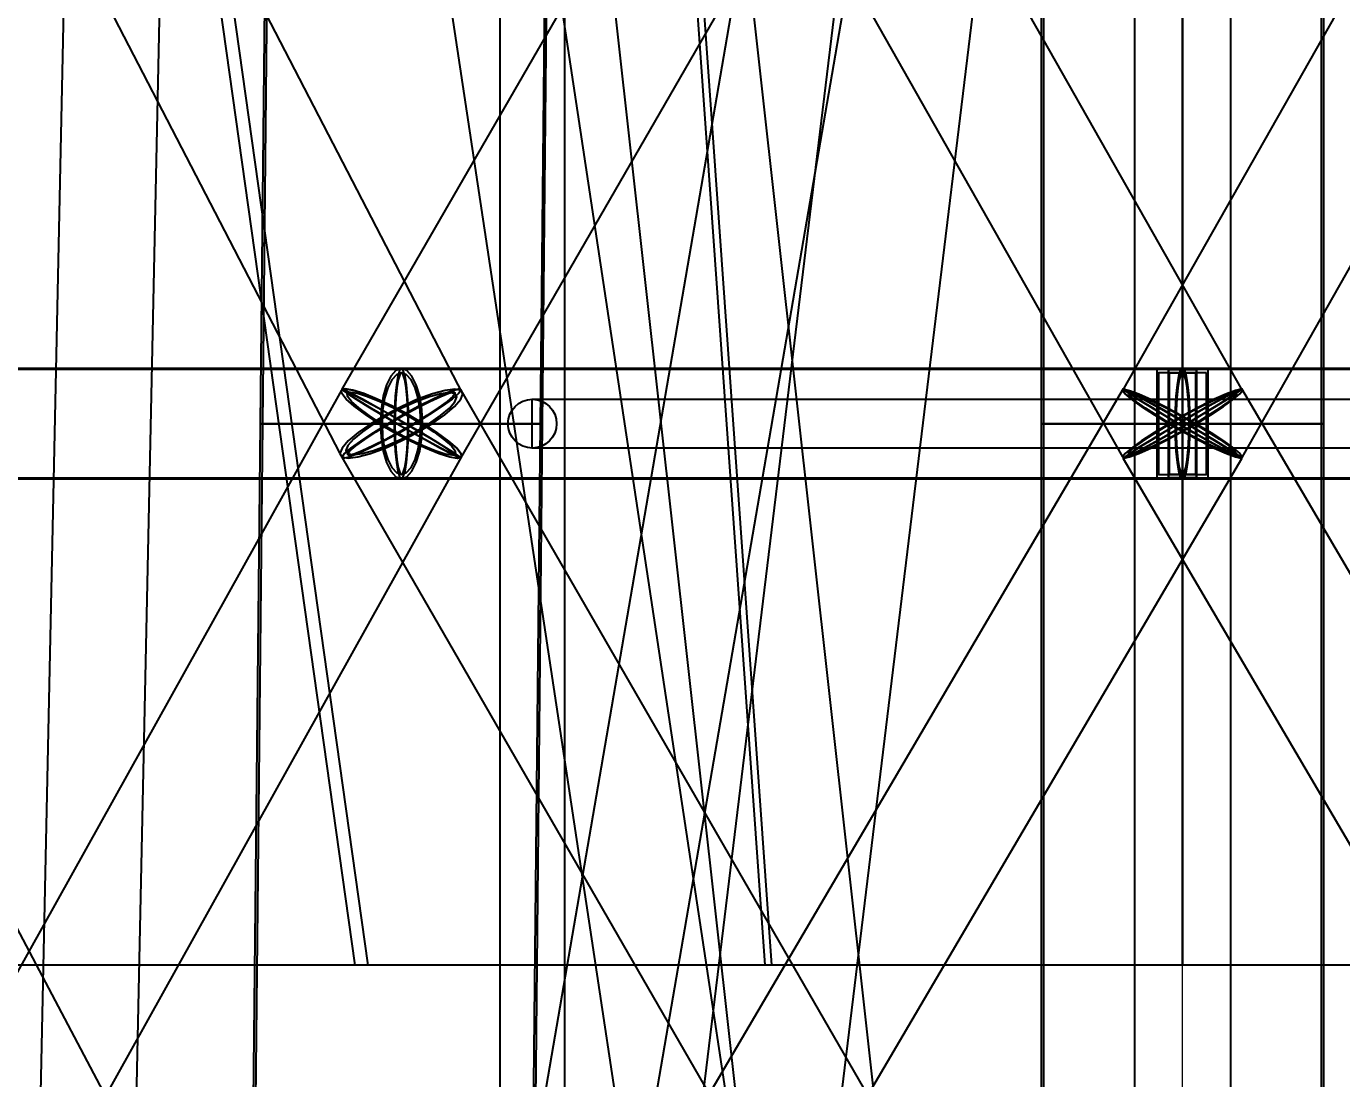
# Model space of a CAD drawing. Header units: millimetres. Extents: x -123812 to 252100, y -3000 to 639000.
# Drawn here: x -4267 to 587, y 437581 to 441468 of the extents above; entities that cross this region are included whole.
import ezdxf

# ---------------------------------------------------------------- set-up
doc = ezdxf.new("R2010")
doc.units = ezdxf.units.MM
for name, color, linetype, lineweight in [('D-BMK-AXIS', 7, 'Continuous', 13), ('D-STR-CORE', 7, 'Continuous', 25), ('D-STR-DECK', 7, 'Continuous', 25), ('D-STR-DIM', 7, 'Continuous', 13), ('D-STR-STRC', 7, 'Continuous', 25)]:
    doc.layers.add(name, color=color, linetype=linetype, lineweight=lineweight)
doc.styles.add('OpenSansCondensed-Light', font='OpenSansCondensed-Light.ttf')
doc.styles.add('TOWER_UNICODE', font='Arial Unicode.ttf')
doc.dimstyles.new('EZDXF', dxfattribs={"dimtxt": 0.25, "dimasz": 0.175, "dimexe": 0.375, "dimexo": 0.125, "dimgap": 0.1, "dimtad": 1, "dimlfac": 100, "dimzin": 12, "dimdsep": 46, "dimtxsty": 'OpenSansCondensed-Light', "dimblk": 'ARCHTICK', "dimcen": 2.5, "dimazin": 3, "dimtfac": 0.5, "dimtmove": 2, "dimatfit": 3})

# ---------------------------------------------------------------- blocks, each defined once
blk = doc.blocks.new('_ARCHTICK')
at = {"color": 0, "linetype": 'BYBLOCK', "const_width": 0.15}
blk.add_lwpolyline([(-0.5, -0.5), (0.5, 0.5)], dxfattribs=at)

msp = doc.modelspace()

# ---------------------------------------------------------------- linework, layer by layer
at = {"layer": 'D-BMK-AXIS'}
msp.add_line((0, -3000), (0, 639000), dxfattribs=at)
at = {"layer": 'D-STR-CORE'}
for points in [[(-2520, 375000), (-2280, 375000), (-2280, 452500), (-2520, 452500)], [(-2520, 375000), (-2280, 375000), (-2280, 452500), (-2520, 452500)], [(-2400, 440090), (2400, 440090), (2400, 439910), (-2400, 439910)], [(2400, 439910), (-2400, 439910), (-2400, 440090), (2400, 440090)]]:
    msp.add_lwpolyline(points, close=True, dxfattribs=at)
msp.add_circle((-2400, 440000), 90, dxfattribs=at)
at = {"layer": 'D-STR-DECK'}
for points in [[(-4515.7, 438000), (-5969.9, 445000), (-3991, 445000), (-3007.5, 438000)], [(-4515.7, 438000), (-5969.9, 445000), (-3991, 445000), (-3007.5, 438000)], [(-3054.1, 438000), (-4037.6, 445000), (-2012.7, 445000), (-1516.7, 438000)], [(-3054.1, 438000), (-4037.6, 445000), (-2012.7, 445000), (-1516.7, 438000)], [(-1540.2, 438000), (-2036.2, 445000), (0, 445000), (0, 438000)], [(-1540.2, 438000), (-2036.2, 445000), (0, 445000), (0, 438000)], [(0, 438000), (0, 445000), (2036.2, 445000), (1540.2, 438000)], [(0, 438000), (0, 445000), (2036.2, 445000), (1540.2, 438000)]]:
    msp.add_lwpolyline(points, close=True, dxfattribs=at)
at = {"layer": 'D-STR-STRC'}
for points in [[(-4104.3, 424965.7), (200.3, 449965.7), (193.4, 449970.8), (173.4, 449977.9), (141.6, 449986.5), (100.1, 449996), (51.8, 450005.8), (0, 450015.2), (-51.8, 450023.5), (-100.1, 450030.3), (-141.6, 450035), (-173.4, 450037.3), (-193.4, 450037), (-200.3, 450034.3), (-4504.8, 425034.3)], [(201, 425029.9), (-3571.2, 450029.9), (-3578.1, 450034.8), (-3598.1, 450037.2), (-3630.1, 450037.1), (-3671.7, 450034.5), (-3720.2, 450029.5), (-3772.2, 450022.6), (-3824.2, 450014), (-3872.7, 450004.6), (-3914.3, 449994.8), (-3946.2, 449985.3), (-3966.3, 449976.9), (-3973.1, 449970.1), (-201, 424970.1)], [(-2781.8, 424969.6), (252.2, 449969.6), (243.6, 449975.5), (218.4, 449983.2), (178.3, 449991.9), (126.1, 450001.3), (65.3, 450010.5), (0, 450019), (-65.3, 450026.3), (-126.1, 450031.7), (-178.3, 450035), (-218.4, 450035.9), (-243.6, 450034.3), (-252.2, 450030.4), (-3286.1, 425030.4)], [(252.4, 425028), (-2529.9, 450028), (-2538.5, 450030.6), (-2563.7, 450031.1), (-2603.8, 450029.4), (-2656.1, 450025.8), (-2717, 450020.4), (-2782.3, 450013.6), (-2847.6, 450005.9), (-2908.5, 449997.8), (-2960.8, 449989.8), (-3000.9, 449982.5), (-3026.1, 449976.5), (-3034.8, 449972), (-252.4, 424972)], [(-5699.3, 444890), (-3110, 439890), (-3102.5, 439877.3), (-3080.1, 439872.9), (-3044.2, 439877.3), (-2997.3, 439890), (-2942.7, 439910.1), (-2884, 439936.5), (-2825.2, 439967.1), (-2770.3, 440000), (-2723.1, 440032.9), (-2686.8, 440063.5), (-2663.9, 440089.9), (-2655.9, 440110), (-5245.2, 445110)], [(-219.5, 445127.1), (-3102.4, 440127.1), (-3099.2, 440122.7), (-3081.2, 440110), (-3049.7, 440089.9), (-3006.8, 440063.5), (-2955.5, 440032.9), (-2899.2, 440000), (-2841.9, 439967.1), (-2787.3, 439936.5), (-2739.3, 439910.1), (-2701, 439890), (-2675.2, 439877.3), (-2663.5, 439872.9), (219.5, 444872.9)], [(-3053.8, 444877.3), (-221.2, 439877.3), (-215.6, 439872.9), (-195.4, 439877.3), (-161.8, 439890), (-117.2, 439910.1), (-64.6, 439936.5), (-7.6, 439967.1), (49.9, 440000), (104, 440032.9), (151, 440063.5), (187.8, 440089.9), (211.7, 440110), (221.2, 440122.7), (-2611.4, 445122.7)], [(2611.4, 445122.7), (-221.2, 440122.7), (-211.7, 440110), (-187.8, 440089.9), (-151, 440063.5), (-104, 440032.9), (-49.9, 440000), (7.6, 439967.1), (64.6, 439936.5), (117.2, 439910.1), (161.8, 439890), (195.4, 439877.3), (215.6, 439872.9), (221.2, 439877.3), (3053.8, 444877.3)], [(-5569.4, 439796.8), (-2883, 439796.8), (-2862.8, 439803.7), (-2844.1, 439824), (-2828, 439856.3), (-2815.6, 439898.4), (-2807.8, 439947.4), (-2805.2, 440000), (-2807.8, 440052.6), (-2815.6, 440101.6), (-2828, 440143.7), (-2844.1, 440176), (-2862.8, 440196.3), (-2883, 440203.2), (-5569.4, 440203.2)], [(-5569.4, 439796.8), (-2883, 439796.8), (-2862.8, 439803.7), (-2844.1, 439824), (-2828, 439856.3), (-2815.6, 439898.4), (-2807.8, 439947.4), (-2805.2, 440000), (-2807.8, 440052.6), (-2815.6, 440101.6), (-2828, 440143.7), (-2844.1, 440176), (-2862.8, 440196.3), (-2883, 440203.2), (-5569.4, 440203.2)], [(2883, 440203.2), (0, 440203.2), (-6.9, 440196.3), (-13.3, 440176), (-18.8, 440143.7), (-23, 440101.6), (-25.6, 440052.6), (-26.5, 440000), (-25.6, 439947.4), (-23, 439898.4), (-18.8, 439856.3), (-13.3, 439824), (-6.9, 439803.7), (0, 439796.8), (2883, 439796.8)], [(2883, 440203.2), (0, 440203.2), (-6.9, 440196.3), (-13.3, 440176), (-18.8, 440143.7), (-23, 440101.6), (-25.6, 440052.6), (-26.5, 440000), (-25.6, 439947.4), (-23, 439898.4), (-18.8, 439856.3), (-13.3, 439824), (-6.9, 439803.7), (0, 439796.8), (2883, 439796.8)], [(-5445.3, 434875.7), (-2661.5, 439875.7), (-2662.6, 439888.5), (-2678.6, 439909), (-2708.6, 439935.6), (-2750.5, 439966.7), (-2801.4, 440000), (-2857.8, 440033.3), (-2916, 440064.4), (-2971.9, 440091), (-3021.7, 440111.5), (-3062.1, 440124.3), (-3090.3, 440128.7), (-3104.4, 440124.3), (-5888.1, 435124.3)], [(-2707, 435111.5), (-5343.2, 440111.5), (-5350.7, 440124.3), (-5373.1, 440128.7), (-5408.9, 440124.3), (-5455.6, 440111.5), (-5510.1, 440091), (-5568.6, 440064.4), (-5627.2, 440033.3), (-5681.8, 440000), (-5728.8, 439966.7), (-5765, 439935.6), (-5787.8, 439909), (-5795.7, 439888.5), (-3159.5, 434888.5)], [(-2714.8, 434871.3), (218.5, 439871.3), (215.3, 439875.7), (197.5, 439888.5), (166.2, 439909), (123.6, 439935.6), (72.6, 439966.7), (16.6, 440000), (-40.5, 440033.3), (-94.9, 440064.4), (-142.8, 440091), (-180.9, 440111.5), (-206.8, 440124.3), (-218.5, 440128.7), (-3151.8, 435128.7)], [(220.3, 435124.3), (-2662.7, 440124.3), (-2668.2, 440128.7), (-2688.4, 440124.3), (-2721.8, 440111.5), (-2766.2, 440091), (-2818.5, 440064.4), (-2875.3, 440033.3), (-2932.6, 440000), (-2986.4, 439966.7), (-3033.3, 439935.6), (-3069.9, 439909), (-3093.7, 439888.5), (-3103.2, 439875.7), (-220.3, 434875.7)], [(3151.8, 435128.7), (218.5, 440128.7), (206.8, 440124.3), (180.9, 440111.5), (142.8, 440091), (94.9, 440064.4), (40.5, 440033.3), (-16.6, 440000), (-72.6, 439966.7), (-123.6, 439935.6), (-166.2, 439909), (-197.5, 439888.5), (-215.3, 439875.7), (-218.5, 439871.3), (2714.8, 434871.3)]]:
    msp.add_lwpolyline(points, dxfattribs=at)
for points in [[(-4482.4, 425000), (-4126.8, 425000), (-3594.4, 450000), (-3950, 450000)], [(-4482.4, 425000), (-4126.8, 425000), (-3594.4, 450000), (-3950, 450000)], [(-177.8, 450000), (-177.8, 425000), (177.8, 425000), (177.8, 450000)], [(-177.8, 425000), (177.8, 425000), (177.8, 450000), (-177.8, 450000)], [(-3404.1, 440000), (-2361.8, 440000), (-2312.6, 445000), (-3352.6, 445000)], [(-3396.3, 440000), (-2369.6, 440000), (-2319.7, 445000), (-3345.5, 445000)], [(-521.2, 440000), (521.2, 440000), (520, 445000), (-520, 445000)], [(-521.2, 440000), (521.2, 440000), (520, 445000), (-520, 445000)], [(-513.4, 440000), (513.4, 440000), (512.9, 445000), (-512.9, 445000)], [(-5000.5, 439800), (94.8, 439800), (94.8, 440200), (-5000.5, 440200)], [(-4957.4, 439800), (51.8, 439800), (51.8, 440200), (-4957.4, 440200)], [(-4957.4, 439800), (51.8, 439800), (51.8, 440200), (-4957.4, 440200)], [(-2960.7, 440000), (-2958.1, 439947.4), (-2950.3, 439898.4), (-2937.9, 439856.3), (-2921.8, 439824), (-2903.1, 439803.7), (-2883, 439796.8), (-2862.8, 439803.7), (-2844.1, 439824), (-2828, 439856.3), (-2815.6, 439898.4), (-2807.8, 439947.4), (-2805.2, 440000), (-2807.8, 440052.6), (-2815.6, 440101.6), (-2828, 440143.7), (-2844.1, 440176), (-2862.8, 440196.3), (-2883, 440203.2), (-2903.1, 440196.3), (-2921.8, 440176), (-2937.9, 440143.7), (-2950.3, 440101.6), (-2958.1, 440052.6)], [(-2960.7, 440000), (-2958.1, 439947.4), (-2950.3, 439898.4), (-2937.9, 439856.3), (-2921.8, 439824), (-2903.1, 439803.7), (-2883, 439796.8), (-2862.8, 439803.7), (-2844.1, 439824), (-2828, 439856.3), (-2815.6, 439898.4), (-2807.8, 439947.4), (-2805.2, 440000), (-2807.8, 440052.6), (-2815.6, 440101.6), (-2828, 440143.7), (-2844.1, 440176), (-2862.8, 440196.3), (-2883, 440203.2), (-2903.1, 440196.3), (-2921.8, 440176), (-2937.9, 440143.7), (-2950.3, 440101.6), (-2958.1, 440052.6)], [(-2909.5, 440000), (-2908.6, 439947.4), (-2905.9, 439898.4), (-2901.7, 439856.3), (-2896.2, 439824), (-2889.8, 439803.7), (-2883, 439796.8), (0, 439796.8), (6.9, 439803.7), (13.3, 439824), (18.8, 439856.3), (23, 439898.4), (25.6, 439947.4), (26.5, 440000), (25.6, 440052.6), (23, 440101.6), (18.8, 440143.7), (13.3, 440176), (6.9, 440196.3), (0, 440203.2), (-2883, 440203.2), (-2889.8, 440196.3), (-2896.2, 440176), (-2901.7, 440143.7), (-2905.9, 440101.6), (-2908.6, 440052.6)], [(-2909.5, 440000), (-2908.6, 439947.4), (-2905.9, 439898.4), (-2901.7, 439856.3), (-2896.2, 439824), (-2889.8, 439803.7), (-2883, 439796.8), (-2876.1, 439803.7), (-2869.7, 439824), (-2864.2, 439856.3), (-2860, 439898.4), (-2857.3, 439947.4), (-2856.4, 440000), (-2857.3, 440052.6), (-2860, 440101.6), (-2864.2, 440143.7), (-2869.7, 440176), (-2876.1, 440196.3), (-2883, 440203.2), (-2889.8, 440196.3), (-2896.2, 440176), (-2901.7, 440143.7), (-2905.9, 440101.6), (-2908.6, 440052.6)], [(-2909.5, 440000), (-2908.6, 439947.4), (-2905.9, 439898.4), (-2901.7, 439856.3), (-2896.2, 439824), (-2889.8, 439803.7), (-2883, 439796.8), (0, 439796.8), (6.9, 439803.7), (13.3, 439824), (18.8, 439856.3), (23, 439898.4), (25.6, 439947.4), (26.5, 440000), (25.6, 440052.6), (23, 440101.6), (18.8, 440143.7), (13.3, 440176), (6.9, 440196.3), (0, 440203.2), (-2883, 440203.2), (-2889.8, 440196.3), (-2896.2, 440176), (-2901.7, 440143.7), (-2905.9, 440101.6), (-2908.6, 440052.6)], [(-2909.5, 440000), (-2908.6, 439947.4), (-2905.9, 439898.4), (-2901.7, 439856.3), (-2896.2, 439824), (-2889.8, 439803.7), (-2883, 439796.8), (-2876.1, 439803.7), (-2869.7, 439824), (-2864.2, 439856.3), (-2860, 439898.4), (-2857.3, 439947.4), (-2856.4, 440000), (-2857.3, 440052.6), (-2860, 440101.6), (-2864.2, 440143.7), (-2869.7, 440176), (-2876.1, 440196.3), (-2883, 440203.2), (-2889.8, 440196.3), (-2896.2, 440176), (-2901.7, 440143.7), (-2905.9, 440101.6), (-2908.6, 440052.6)], [(94.8, 440200), (-94.8, 440200), (-94.8, 439800), (94.8, 439800)], [(51.8, 440200), (-51.8, 440200), (-51.8, 439800), (51.8, 439800)], [(51.8, 440200), (-51.8, 440200), (-51.8, 439800), (51.8, 439800)], [(-51.8, 439800), (4957.4, 439800), (4957.4, 440200), (-51.8, 440200)], [(-51.8, 440200), (51.8, 440200), (51.8, 439800), (-51.8, 439800)], [(-51.8, 439800), (4957.4, 439800), (4957.4, 440200), (-51.8, 440200)], [(-51.8, 440200), (51.8, 440200), (51.8, 439800), (-51.8, 439800)], [(-26.5, 440000), (-25.6, 439947.4), (-23, 439898.4), (-18.8, 439856.3), (-13.3, 439824), (-6.9, 439803.7), (0, 439796.8), (6.9, 439803.7), (13.3, 439824), (18.8, 439856.3), (23, 439898.4), (25.6, 439947.4), (26.5, 440000), (25.6, 440052.6), (23, 440101.6), (18.8, 440143.7), (13.3, 440176), (6.9, 440196.3), (0, 440203.2), (-6.9, 440196.3), (-13.3, 440176), (-18.8, 440143.7), (-23, 440101.6), (-25.6, 440052.6)], [(-26.5, 440000), (-25.6, 439947.4), (-23, 439898.4), (-18.8, 439856.3), (-13.3, 439824), (-6.9, 439803.7), (0, 439796.8), (6.9, 439803.7), (13.3, 439824), (18.8, 439856.3), (23, 439898.4), (25.6, 439947.4), (26.5, 440000), (25.6, 440052.6), (23, 440101.6), (18.8, 440143.7), (13.3, 440176), (6.9, 440196.3), (0, 440203.2), (-6.9, 440196.3), (-13.3, 440176), (-18.8, 440143.7), (-23, 440101.6), (-25.6, 440052.6)], [(26.5, 440000), (25.6, 439947.4), (23, 439898.4), (18.8, 439856.3), (13.3, 439824), (6.9, 439803.7), (0, 439796.8), (-6.9, 439803.7), (-13.3, 439824), (-18.8, 439856.3), (-23, 439898.4), (-25.6, 439947.4), (-26.5, 440000), (-25.6, 440052.6), (-23, 440101.6), (-18.8, 440143.7), (-13.3, 440176), (-6.9, 440196.3), (0, 440203.2), (6.9, 440196.3), (13.3, 440176), (18.8, 440143.7), (23, 440101.6), (25.6, 440052.6)], [(26.5, 440000), (25.6, 439947.4), (23, 439898.4), (18.8, 439856.3), (13.3, 439824), (6.9, 439803.7), (0, 439796.8), (-6.9, 439803.7), (-13.3, 439824), (-18.8, 439856.3), (-23, 439898.4), (-25.6, 439947.4), (-26.5, 440000), (-25.6, 440052.6), (-23, 440101.6), (-18.8, 440143.7), (-13.3, 440176), (-6.9, 440196.3), (0, 440203.2), (6.9, 440196.3), (13.3, 440176), (18.8, 440143.7), (23, 440101.6), (25.6, 440052.6)], [(-2954.6, 440000), (-2952.2, 439951.5), (-2945, 439906.4), (-2933.6, 439867.6), (-2918.8, 439837.9), (-2901.5, 439819.2), (-2883, 439812.8), (-2864.4, 439819.2), (-2847.1, 439837.9), (-2832.3, 439867.6), (-2820.9, 439906.4), (-2813.8, 439951.5), (-2811.3, 440000), (-2813.8, 440048.5), (-2820.9, 440093.6), (-2832.3, 440132.4), (-2847.1, 440162.1), (-2864.4, 440180.8), (-2883, 440187.2), (-2901.5, 440180.8), (-2918.8, 440162.1), (-2933.6, 440132.4), (-2945, 440093.6), (-2952.2, 440048.5)], [(-2954.6, 440000), (-2952.2, 439951.5), (-2945, 439906.4), (-2933.6, 439867.6), (-2918.8, 439837.9), (-2901.5, 439819.2), (-2883, 439812.8), (-2864.4, 439819.2), (-2847.1, 439837.9), (-2832.3, 439867.6), (-2820.9, 439906.4), (-2813.8, 439951.5), (-2811.3, 440000), (-2813.8, 440048.5), (-2820.9, 440093.6), (-2832.3, 440132.4), (-2847.1, 440162.1), (-2864.4, 440180.8), (-2883, 440187.2), (-2901.5, 440180.8), (-2918.8, 440162.1), (-2933.6, 440132.4), (-2945, 440093.6), (-2952.2, 440048.5)], [(-2907.4, 440000), (-2906.6, 439951.5), (-2904.1, 439906.4), (-2900.2, 439867.6), (-2895.2, 439837.9), (-2889.3, 439819.2), (-2883, 439812.8), (-2876.6, 439819.2), (-2870.7, 439837.9), (-2865.7, 439867.6), (-2861.8, 439906.4), (-2859.4, 439951.5), (-2858.5, 440000), (-2859.4, 440048.5), (-2861.8, 440093.6), (-2865.7, 440132.4), (-2870.7, 440162.1), (-2876.6, 440180.8), (-2883, 440187.2), (-2889.3, 440180.8), (-2895.2, 440162.1), (-2900.2, 440132.4), (-2904.1, 440093.6), (-2906.6, 440048.5)], [(-2907.4, 440000), (-2906.6, 439951.5), (-2904.1, 439906.4), (-2900.2, 439867.6), (-2895.2, 439837.9), (-2889.3, 439819.2), (-2883, 439812.8), (-2876.6, 439819.2), (-2870.7, 439837.9), (-2865.7, 439867.6), (-2861.8, 439906.4), (-2859.4, 439951.5), (-2858.5, 440000), (-2859.4, 440048.5), (-2861.8, 440093.6), (-2865.7, 440132.4), (-2870.7, 440162.1), (-2876.6, 440180.8), (-2883, 440187.2), (-2889.3, 440180.8), (-2895.2, 440162.1), (-2900.2, 440132.4), (-2904.1, 440093.6), (-2906.6, 440048.5)], [(89.1, 440188), (-89.1, 440188), (-89.1, 439812), (89.1, 439812)], [(48.7, 440188), (-48.7, 440188), (-48.7, 439812), (48.7, 439812)], [(48.7, 440188), (-48.7, 440188), (-48.7, 439812), (48.7, 439812)], [(-48.7, 440188), (48.7, 440188), (48.7, 439812), (-48.7, 439812)], [(-48.7, 440188), (48.7, 440188), (48.7, 439812), (-48.7, 439812)], [(-24.4, 440000), (-23.6, 439951.5), (-21.2, 439906.4), (-17.3, 439867.6), (-12.2, 439837.9), (-6.3, 439819.2), (0, 439812.8), (6.3, 439819.2), (12.2, 439837.9), (17.3, 439867.6), (21.2, 439906.4), (23.6, 439951.5), (24.4, 440000), (23.6, 440048.5), (21.2, 440093.6), (17.3, 440132.4), (12.2, 440162.1), (6.3, 440180.8), (0, 440187.2), (-6.3, 440180.8), (-12.2, 440162.1), (-17.3, 440132.4), (-21.2, 440093.6), (-23.6, 440048.5)], [(-24.4, 440000), (-23.6, 439951.5), (-21.2, 439906.4), (-17.3, 439867.6), (-12.2, 439837.9), (-6.3, 439819.2), (0, 439812.8), (6.3, 439819.2), (12.2, 439837.9), (17.3, 439867.6), (21.2, 439906.4), (23.6, 439951.5), (24.4, 440000), (23.6, 440048.5), (21.2, 440093.6), (17.3, 440132.4), (12.2, 440162.1), (6.3, 440180.8), (0, 440187.2), (-6.3, 440180.8), (-12.2, 440162.1), (-17.3, 440132.4), (-21.2, 440093.6), (-23.6, 440048.5)], [(24.4, 440000), (23.6, 439951.5), (21.2, 439906.4), (17.3, 439867.6), (12.2, 439837.9), (6.3, 439819.2), (0, 439812.8), (-6.3, 439819.2), (-12.2, 439837.9), (-17.3, 439867.6), (-21.2, 439906.4), (-23.6, 439951.5), (-24.4, 440000), (-23.6, 440048.5), (-21.2, 440093.6), (-17.3, 440132.4), (-12.2, 440162.1), (-6.3, 440180.8), (0, 440187.2), (6.3, 440180.8), (12.2, 440162.1), (17.3, 440132.4), (21.2, 440093.6), (23.6, 440048.5)], [(24.4, 440000), (23.6, 439951.5), (21.2, 439906.4), (17.3, 439867.6), (12.2, 439837.9), (6.3, 439819.2), (0, 439812.8), (-6.3, 439819.2), (-12.2, 439837.9), (-17.3, 439867.6), (-21.2, 439906.4), (-23.6, 439951.5), (-24.4, 440000), (-23.6, 440048.5), (-21.2, 440093.6), (-17.3, 440132.4), (-12.2, 440162.1), (-6.3, 440180.8), (0, 440187.2), (6.3, 440180.8), (12.2, 440162.1), (17.3, 440132.4), (21.2, 440093.6), (23.6, 440048.5)], [(-2995.6, 440000), (-3042.8, 439967.1), (-3079.1, 439936.5), (-3102, 439910.1), (-3110, 439890), (-3102.5, 439877.3), (-3080.1, 439872.9), (-3044.2, 439877.3), (-2997.3, 439890), (-2942.7, 439910.1), (-2884, 439936.5), (-2825.2, 439967.1), (-2770.3, 440000), (-2723.1, 440032.9), (-2686.8, 440063.5), (-2663.9, 440089.9), (-2655.9, 440110), (-2663.4, 440122.7), (-2685.8, 440127.1), (-2721.7, 440122.7), (-2768.6, 440110), (-2823.2, 440089.9), (-2882, 440063.5), (-2940.7, 440032.9)], [(-2801.4, 440000), (-2750.5, 439966.7), (-2708.6, 439935.6), (-2678.6, 439909), (-2662.6, 439888.5), (-2661.5, 439875.7), (-2675.6, 439871.3), (-2703.8, 439875.7), (-2744.2, 439888.5), (-2794, 439909), (-2849.9, 439935.6), (-2908.1, 439966.7), (-2964.6, 440000), (-3015.4, 440033.3), (-3057.3, 440064.4), (-3087.3, 440091), (-3103.3, 440111.5), (-3104.4, 440124.3), (-3090.3, 440128.7), (-3062.1, 440124.3), (-3021.7, 440111.5), (-2971.9, 440091), (-2916, 440064.4), (-2857.8, 440033.3)], [(-2833.4, 440000), (-2890.6, 439966.7), (-2947.4, 439935.6), (-2999.7, 439909), (-3044.1, 439888.5), (-3077.6, 439875.7), (-3097.7, 439871.3), (-3103.2, 439875.7), (-3093.7, 439888.5), (-3069.9, 439909), (-3033.3, 439935.6), (-2986.4, 439966.7), (-2932.6, 440000), (-2875.3, 440033.3), (-2818.5, 440064.4), (-2766.2, 440091), (-2721.8, 440111.5), (-2688.4, 440124.3), (-2668.2, 440128.7), (-2662.7, 440124.3), (-2672.2, 440111.5), (-2696, 440091), (-2732.6, 440064.4), (-2779.5, 440033.3)], [(-2899.2, 440000), (-2841.9, 439967.1), (-2787.3, 439936.5), (-2739.3, 439910.1), (-2701, 439890), (-2675.2, 439877.3), (-2663.5, 439872.9), (-2666.7, 439877.3), (-2684.7, 439890), (-2716.3, 439910.1), (-2759.1, 439936.5), (-2810.4, 439967.1), (-2866.7, 440000), (-2924, 440032.9), (-2978.6, 440063.5), (-3026.6, 440089.9), (-3064.9, 440110), (-3090.7, 440122.7), (-3102.4, 440127.1), (-3099.2, 440122.7), (-3081.2, 440110), (-3049.7, 440089.9), (-3006.8, 440063.5), (-2955.5, 440032.9)], [(-2984.5, 440000), (-3027.1, 439970.3), (-3059.8, 439942.7), (-3080.4, 439919), (-3087.6, 439900.8), (-3080.9, 439889.3), (-3060.7, 439885.4), (-3028.3, 439889.3), (-2986.1, 439900.8), (-2936.8, 439919), (-2883.9, 439942.7), (-2830.9, 439970.3), (-2781.4, 440000), (-2738.9, 440029.7), (-2706.1, 440057.3), (-2685.5, 440081), (-2678.3, 440099.2), (-2685, 440110.7), (-2705.2, 440114.6), (-2737.6, 440110.7), (-2779.8, 440099.2), (-2829.1, 440081), (-2882, 440057.3), (-2935.1, 440029.7)], [(-2809.4, 440000), (-2763.5, 439970), (-2725.8, 439942), (-2698.7, 439917.9), (-2684.3, 439899.5), (-2683.3, 439887.9), (-2696, 439883.9), (-2721.4, 439887.9), (-2757.8, 439899.5), (-2802.8, 439917.9), (-2853.2, 439942), (-2905.6, 439970), (-2956.5, 440000), (-3002.4, 440030), (-3040.1, 440058), (-3067.2, 440082.1), (-3081.6, 440100.5), (-3082.6, 440112.1), (-3069.9, 440116.1), (-3044.5, 440112.1), (-3008.1, 440100.5), (-2963.1, 440082.1), (-2912.7, 440058), (-2860.3, 440030)], [(-2838.2, 440000), (-2889.9, 439970), (-2941, 439942), (-2988.2, 439917.9), (-3028.3, 439899.5), (-3058.4, 439887.9), (-3076.6, 439883.9), (-3081.5, 439887.9), (-3073, 439899.5), (-3051.5, 439917.9), (-3018.5, 439942), (-2976.3, 439970), (-2927.7, 440000), (-2876, 440030), (-2824.9, 440058), (-2777.7, 440082.1), (-2737.6, 440100.5), (-2707.5, 440112.1), (-2689.3, 440116.1), (-2684.4, 440112.1), (-2692.9, 440100.5), (-2714.4, 440082.1), (-2747.4, 440058), (-2789.7, 440030)], [(-2897.6, 440000), (-2845.9, 439970.3), (-2796.7, 439942.7), (-2753.4, 439919), (-2718.9, 439900.8), (-2695.6, 439889.3), (-2685.1, 439885.4), (-2688, 439889.3), (-2704.3, 439900.8), (-2732.7, 439919), (-2771.3, 439942.7), (-2817.6, 439970.3), (-2868.3, 440000), (-2920, 440029.7), (-2969.2, 440057.3), (-3012.5, 440081), (-3047, 440099.2), (-3070.3, 440110.7), (-3080.8, 440114.6), (-3077.9, 440110.7), (-3061.7, 440099.2), (-3033.3, 440081), (-2994.6, 440057.3), (-2948.3, 440029.7)], [(-49.9, 440000), (-104, 439967.1), (-151, 439936.5), (-187.8, 439910.1), (-211.7, 439890), (-221.2, 439877.3), (-215.6, 439872.9), (-195.4, 439877.3), (-161.8, 439890), (-117.2, 439910.1), (-64.6, 439936.5), (-7.6, 439967.1), (49.9, 440000), (104, 440032.9), (151, 440063.5), (187.8, 440089.9), (211.7, 440110), (221.2, 440122.7), (215.6, 440127.1), (195.4, 440122.7), (161.8, 440110), (117.2, 440089.9), (64.6, 440063.5), (7.6, 440032.9)], [(49.9, 440000), (104, 439967.1), (151, 439936.5), (187.8, 439910.1), (211.7, 439890), (221.2, 439877.3), (215.6, 439872.9), (195.4, 439877.3), (161.8, 439890), (117.2, 439910.1), (64.6, 439936.5), (7.6, 439967.1), (-49.9, 440000), (-104, 440032.9), (-151, 440063.5), (-187.8, 440089.9), (-211.7, 440110), (-221.2, 440122.7), (-215.6, 440127.1), (-195.4, 440122.7), (-161.8, 440110), (-117.2, 440089.9), (-64.6, 440063.5), (-7.6, 440032.9)], [(16.6, 440000), (72.6, 439966.7), (123.6, 439935.6), (166.2, 439909), (197.5, 439888.5), (215.3, 439875.7), (218.5, 439871.3), (206.8, 439875.7), (180.9, 439888.5), (142.8, 439909), (94.9, 439935.6), (40.5, 439966.7), (-16.6, 440000), (-72.6, 440033.3), (-123.6, 440064.4), (-166.2, 440091), (-197.5, 440111.5), (-215.3, 440124.3), (-218.5, 440128.7), (-206.8, 440124.3), (-180.9, 440111.5), (-142.8, 440091), (-94.9, 440064.4), (-40.5, 440033.3)], [(-16.6, 440000), (-72.6, 439966.7), (-123.6, 439935.6), (-166.2, 439909), (-197.5, 439888.5), (-215.3, 439875.7), (-218.5, 439871.3), (-206.8, 439875.7), (-180.9, 439888.5), (-142.8, 439909), (-94.9, 439935.6), (-40.5, 439966.7), (16.6, 440000), (72.6, 440033.3), (123.6, 440064.4), (166.2, 440091), (197.5, 440111.5), (215.3, 440124.3), (218.5, 440128.7), (206.8, 440124.3), (180.9, 440111.5), (142.8, 440091), (94.9, 440064.4), (40.5, 440033.3)], [(-45, 440000), (-93.8, 439970.3), (-136.2, 439942.7), (-169.3, 439919), (-190.9, 439900.8), (-199.4, 439889.3), (-194.4, 439885.4), (-176.2, 439889.3), (-145.9, 439900.8), (-105.7, 439919), (-58.3, 439942.7), (-6.9, 439970.3), (45, 440000), (93.8, 440029.7), (136.2, 440057.3), (169.3, 440081), (190.9, 440099.2), (199.4, 440110.7), (194.4, 440114.6), (176.2, 440110.7), (145.9, 440099.2), (105.7, 440081), (58.3, 440057.3), (6.9, 440029.7)], [(45, 440000), (93.8, 439970.3), (136.2, 439942.7), (169.3, 439919), (190.9, 439900.8), (199.4, 439889.3), (194.4, 439885.4), (176.2, 439889.3), (145.9, 439900.8), (105.7, 439919), (58.3, 439942.7), (6.9, 439970.3), (-45, 440000), (-93.8, 440029.7), (-136.2, 440057.3), (-169.3, 440081), (-190.9, 440099.2), (-199.4, 440110.7), (-194.4, 440114.6), (-176.2, 440110.7), (-145.9, 440099.2), (-105.7, 440081), (-58.3, 440057.3), (-6.9, 440029.7)], [(14.9, 440000), (65.4, 439970), (111.4, 439942), (149.9, 439917.9), (178.1, 439899.5), (194.1, 439887.9), (197, 439883.9), (186.4, 439887.9), (163.1, 439899.5), (128.7, 439917.9), (85.6, 439942), (36.6, 439970), (-14.9, 440000), (-65.4, 440030), (-111.4, 440058), (-149.9, 440082.1), (-178.1, 440100.5), (-194.1, 440112.1), (-197, 440116.1), (-186.4, 440112.1), (-163.1, 440100.5), (-128.7, 440082.1), (-85.6, 440058), (-36.6, 440030)], [(-14.9, 440000), (-65.4, 439970), (-111.4, 439942), (-149.9, 439917.9), (-178.1, 439899.5), (-194.1, 439887.9), (-197, 439883.9), (-186.4, 439887.9), (-163.1, 439899.5), (-128.7, 439917.9), (-85.6, 439942), (-36.6, 439970), (14.9, 440000), (65.4, 440030), (111.4, 440058), (149.9, 440082.1), (178.1, 440100.5), (194.1, 440112.1), (197, 440116.1), (186.4, 440112.1), (163.1, 440100.5), (128.7, 440082.1), (85.6, 440058), (36.6, 440030)], [(-3455.6, 435000), (-2411, 435000), (-2361.8, 440000), (-3404.1, 440000)], [(-3447.1, 435000), (-2419.5, 435000), (-2369.6, 440000), (-3396.3, 440000)], [(-2361.8, 440000), (-2379.6, 440000), (-2431.6, 440000), (-2514.4, 440000), (-2622.4, 440000), (-2748.1, 440000), (-2883, 440000), (-3017.8, 440000), (-3143.5, 440000), (-3251.5, 440000), (-3334.3, 440000), (-3386.4, 440000), (-3404.1, 440000), (-3386.4, 440000), (-3334.3, 440000), (-3251.5, 440000), (-3143.5, 440000), (-3017.8, 440000), (-2883, 440000), (-2748.1, 440000), (-2622.4, 440000), (-2514.4, 440000), (-2431.6, 440000), (-2379.6, 440000)], [(-2361.8, 440000), (-2379.6, 440000), (-2431.6, 440000), (-2514.4, 440000), (-2622.4, 440000), (-2748.1, 440000), (-2883, 440000), (-3017.8, 440000), (-3143.5, 440000), (-3251.5, 440000), (-3334.3, 440000), (-3386.4, 440000), (-3404.1, 440000), (-3386.4, 440000), (-3334.3, 440000), (-3251.5, 440000), (-3143.5, 440000), (-3017.8, 440000), (-2883, 440000), (-2748.1, 440000), (-2622.4, 440000), (-2514.4, 440000), (-2431.6, 440000), (-2379.6, 440000)], [(-2369.6, 440000), (-2387.1, 440000), (-2438.4, 440000), (-2520, 440000), (-2626.3, 440000), (-2750.1, 440000), (-2883, 440000), (-3015.8, 440000), (-3139.6, 440000), (-3246, 440000), (-3327.5, 440000), (-3378.8, 440000), (-3396.3, 440000), (-3378.8, 440000), (-3327.5, 440000), (-3246, 440000), (-3139.6, 440000), (-3015.8, 440000), (-2883, 440000), (-2750.1, 440000), (-2626.3, 440000), (-2520, 440000), (-2438.4, 440000), (-2387.1, 440000)], [(-2426.4, 440000), (-2441.9, 440000), (-2487.6, 440000), (-2560.1, 440000), (-2654.7, 440000), (-2764.8, 440000), (-2883, 440000), (-3001.1, 440000), (-3111.2, 440000), (-3205.8, 440000), (-3278.4, 440000), (-3324, 440000), (-3339.5, 440000), (-3324, 440000), (-3278.4, 440000), (-3205.8, 440000), (-3111.2, 440000), (-3001.1, 440000), (-2883, 440000), (-2764.8, 440000), (-2654.7, 440000), (-2560.1, 440000), (-2487.6, 440000), (-2441.9, 440000)], [(-2426.4, 440000), (-2441.9, 440000), (-2487.6, 440000), (-2560.1, 440000), (-2654.7, 440000), (-2764.8, 440000), (-2883, 440000), (-3001.1, 440000), (-3111.2, 440000), (-3205.8, 440000), (-3278.4, 440000), (-3324, 440000), (-3339.5, 440000), (-3324, 440000), (-3278.4, 440000), (-3205.8, 440000), (-3111.2, 440000), (-3001.1, 440000), (-2883, 440000), (-2764.8, 440000), (-2654.7, 440000), (-2560.1, 440000), (-2487.6, 440000), (-2441.9, 440000)], [(-522.3, 435000), (522.3, 435000), (521.2, 440000), (-521.2, 440000)], [(-522.3, 435000), (522.3, 435000), (521.2, 440000), (-521.2, 440000)], [(521.2, 440000), (503.4, 440000), (451.3, 440000), (368.5, 440000), (260.6, 440000), (134.9, 440000), (0, 440000), (-134.9, 440000), (-260.6, 440000), (-368.5, 440000), (-451.3, 440000), (-503.4, 440000), (-521.2, 440000), (-503.4, 440000), (-451.3, 440000), (-368.5, 440000), (-260.6, 440000), (-134.9, 440000), (0, 440000), (134.9, 440000), (260.6, 440000), (368.5, 440000), (451.3, 440000), (503.4, 440000)], [(521.2, 440000), (503.4, 440000), (451.3, 440000), (368.5, 440000), (260.6, 440000), (134.9, 440000), (0, 440000), (-134.9, 440000), (-260.6, 440000), (-368.5, 440000), (-451.3, 440000), (-503.4, 440000), (-521.2, 440000), (-503.4, 440000), (-451.3, 440000), (-368.5, 440000), (-260.6, 440000), (-134.9, 440000), (0, 440000), (134.9, 440000), (260.6, 440000), (368.5, 440000), (451.3, 440000), (503.4, 440000)], [(521.2, 440000), (503.4, 440000), (451.3, 440000), (368.5, 440000), (260.6, 440000), (134.9, 440000), (0, 440000), (-134.9, 440000), (-260.6, 440000), (-368.5, 440000), (-451.3, 440000), (-503.4, 440000), (-521.2, 440000), (-503.4, 440000), (-451.3, 440000), (-368.5, 440000), (-260.6, 440000), (-134.9, 440000), (0, 440000), (134.9, 440000), (260.6, 440000), (368.5, 440000), (451.3, 440000), (503.4, 440000)], [(521.2, 440000), (503.4, 440000), (451.3, 440000), (368.5, 440000), (260.6, 440000), (134.9, 440000), (0, 440000), (-134.9, 440000), (-260.6, 440000), (-368.5, 440000), (-451.3, 440000), (-503.4, 440000), (-521.2, 440000), (-503.4, 440000), (-451.3, 440000), (-368.5, 440000), (-260.6, 440000), (-134.9, 440000), (0, 440000), (134.9, 440000), (260.6, 440000), (368.5, 440000), (451.3, 440000), (503.4, 440000)], [(-513.8, 435000), (513.8, 435000), (513.4, 440000), (-513.4, 440000)], [(513.4, 440000), (495.9, 440000), (444.6, 440000), (363, 440000), (256.7, 440000), (132.9, 440000), (0, 440000), (-132.9, 440000), (-256.7, 440000), (-363, 440000), (-444.6, 440000), (-495.9, 440000), (-513.4, 440000), (-495.9, 440000), (-444.6, 440000), (-363, 440000), (-256.7, 440000), (-132.9, 440000), (0, 440000), (132.9, 440000), (256.7, 440000), (363, 440000), (444.6, 440000), (495.9, 440000)], [(456.6, 440000), (441, 440000), (395.4, 440000), (322.8, 440000), (228.3, 440000), (118.2, 440000), (0, 440000), (-118.2, 440000), (-228.3, 440000), (-322.8, 440000), (-395.4, 440000), (-441, 440000), (-456.6, 440000), (-441, 440000), (-395.4, 440000), (-322.8, 440000), (-228.3, 440000), (-118.2, 440000), (0, 440000), (118.2, 440000), (228.3, 440000), (322.8, 440000), (395.4, 440000), (441, 440000)], [(456.6, 440000), (441, 440000), (395.4, 440000), (322.8, 440000), (228.3, 440000), (118.2, 440000), (0, 440000), (-118.2, 440000), (-228.3, 440000), (-322.8, 440000), (-395.4, 440000), (-441, 440000), (-456.6, 440000), (-441, 440000), (-395.4, 440000), (-322.8, 440000), (-228.3, 440000), (-118.2, 440000), (0, 440000), (118.2, 440000), (228.3, 440000), (322.8, 440000), (395.4, 440000), (441, 440000)], [(456.6, 440000), (441, 440000), (395.4, 440000), (322.8, 440000), (228.3, 440000), (118.2, 440000), (0, 440000), (-118.2, 440000), (-228.3, 440000), (-322.8, 440000), (-395.4, 440000), (-441, 440000), (-456.6, 440000), (-441, 440000), (-395.4, 440000), (-322.8, 440000), (-228.3, 440000), (-118.2, 440000), (0, 440000), (118.2, 440000), (228.3, 440000), (322.8, 440000), (395.4, 440000), (441, 440000)], [(456.6, 440000), (441, 440000), (395.4, 440000), (322.8, 440000), (228.3, 440000), (118.2, 440000), (0, 440000), (-118.2, 440000), (-228.3, 440000), (-322.8, 440000), (-395.4, 440000), (-441, 440000), (-456.6, 440000), (-441, 440000), (-395.4, 440000), (-322.8, 440000), (-228.3, 440000), (-118.2, 440000), (0, 440000), (118.2, 440000), (228.3, 440000), (322.8, 440000), (395.4, 440000), (441, 440000)]]:
    msp.add_lwpolyline(points, close=True, dxfattribs=at)

# ---------------------------------------------------------------- dimensions: what is measured, and where the dimension line sits
at = {"layer": 'D-STR-DIM'}
for base, p2 in [((-112000, 0), (0, 634000)), ((187000, 0), (0, 450000))]:
    msp.add_linear_dim(base=base, p1=(0, 0), p2=p2, angle=90, dimstyle='EZDXF', override={"dimtxt": 8400, "dimasz": 3750, "dimexe": 2100, "dimexo": 1800, "dimgap": 2100, "dimtad": 1, "dimdec": 0, "dimlfac": 1, "dimlunit": 2, "dimtxsty": 'TOWER_UNICODE', "dimclrd": 7, "dimclre": 7, "dimclrt": 7}, dxfattribs=at).render()

doc.saveas('drawing.dxf')
